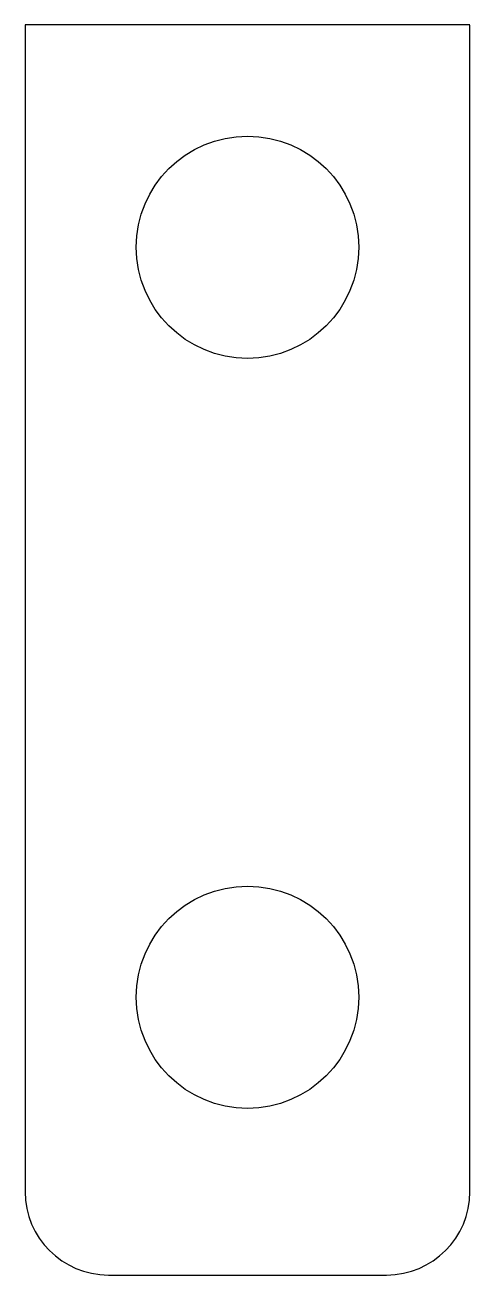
# Model space of a CAD drawing. Header units: inches. Extents: x 0 to 2, y 0 to 5.62.
import ezdxf

# ---------------------------------------------------------------- set-up
doc = ezdxf.new("R2010")
doc.units = ezdxf.units.IN
doc.header["$MEASUREMENT"] = 0
doc.layers.add('CUT', color=7, linetype='Continuous')

msp = doc.modelspace()

# ---------------------------------------------------------------- linework, layer by layer
at = {"layer": 'CUT'}
for p, q in [((0, 5.625), (0, 0.375)), ((2, 5.625), (0, 5.625)), ((2, 0.375), (2, 5.625)), ((0.375, 0), (1.625, 0))]:
    msp.add_line(p, q, dxfattribs=at)
for centre in [(1, 4.625), (1, 1.25)]:
    msp.add_circle(centre, 0.5, dxfattribs=at)
for centre, start, end in [((0.375, 0.375), 180, 270), ((1.625, 0.375), -90, 0)]:
    msp.add_arc(centre, 0.375, start, end, dxfattribs=at)

doc.saveas('drawing.dxf')
